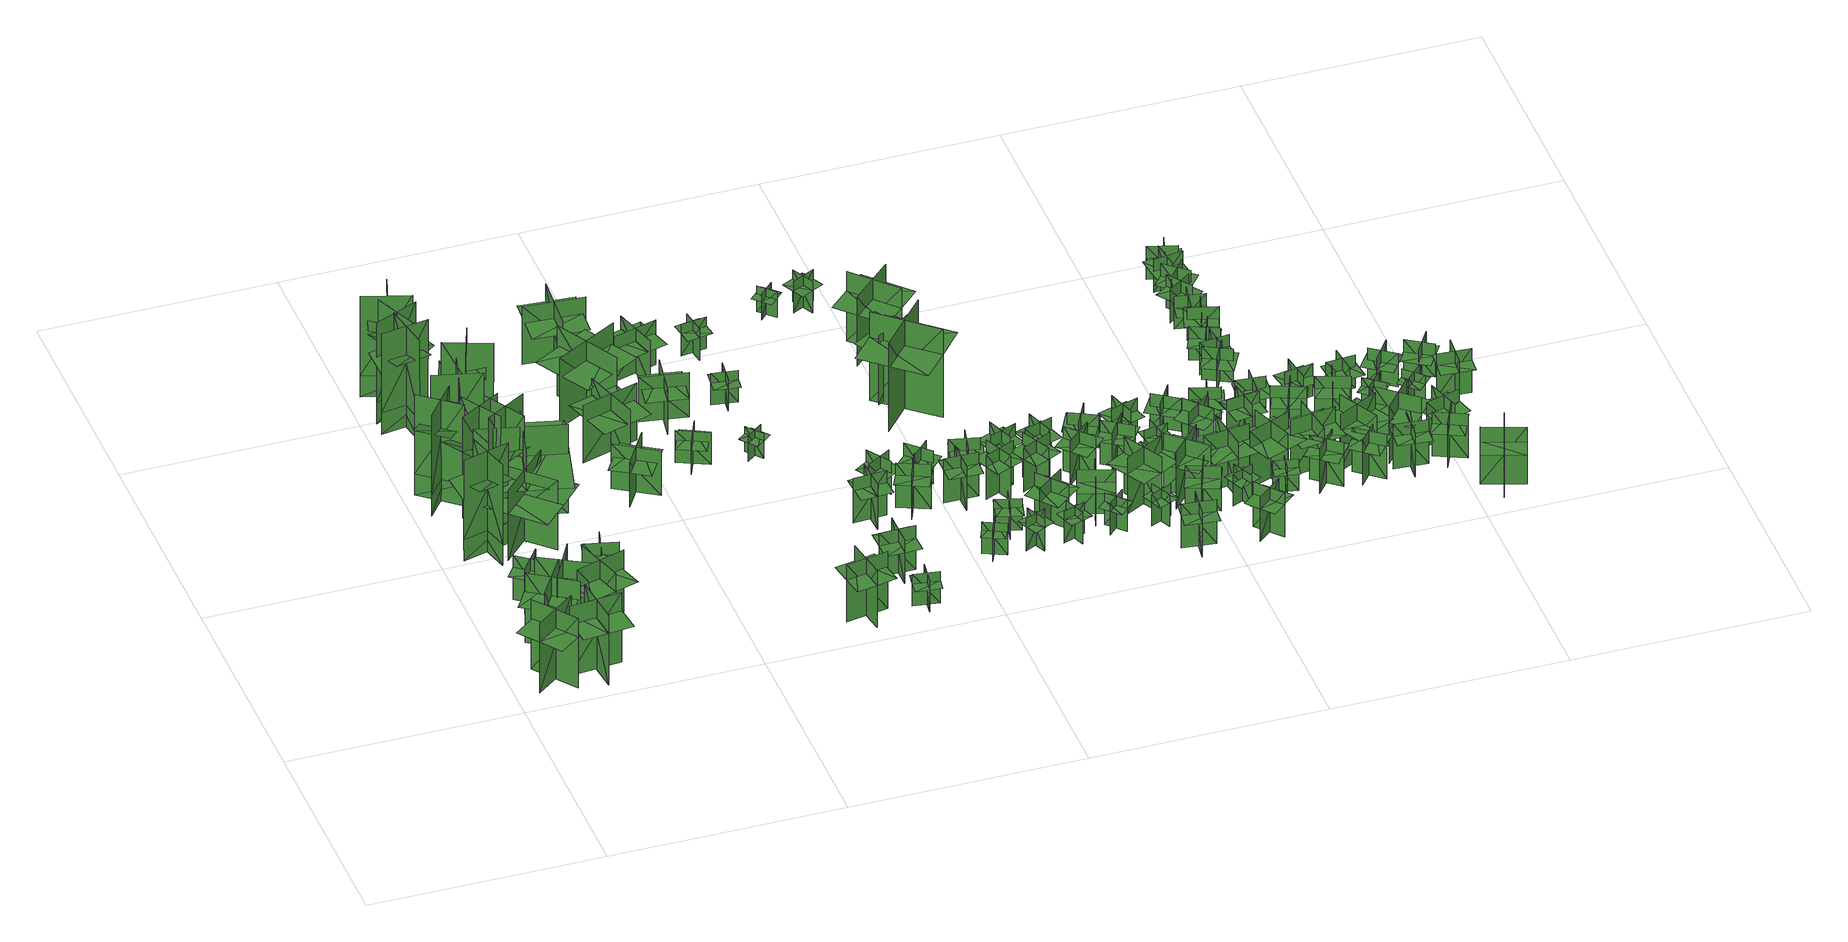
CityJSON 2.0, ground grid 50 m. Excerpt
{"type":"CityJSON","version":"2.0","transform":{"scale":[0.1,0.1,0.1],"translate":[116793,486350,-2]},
"CityObjects":{
"tree1":{"type":"SolitaryVegetationObject","geometry":[{"type":"MultiSurface","lod":"1","boundaries":[[[0,1,2]],[[0,2,3]],[[4,5,6]],[[4,6,7]],[[8,9,10]],[[8,10,11]],[[8,11,12]],[[8,12,13]]]}]},
"tree2":{"type":"SolitaryVegetationObject","geometry":[{"type":"MultiSurface","lod":"1","boundaries":[[[14,15,16]],[[14,16,17]],[[18,19,20]],[[18,20,21]],[[22,23,24]],[[22,24,25]],[[22,25,26]],[[22,26,27]]]}]},
"tree3":{"type":"SolitaryVegetationObject","geometry":[{"type":"MultiSurface","lod":"1","boundaries":[[[28,29,30]],[[28,30,31]],[[32,33,34]],[[32,34,35]],[[36,37,38]],[[36,38,39]],[[36,39,40]],[[36,40,41]]]}]},
"tree4":{"type":"SolitaryVegetationObject","geometry":[{"type":"MultiSurface","lod":"1","boundaries":[[[42,43,44]],[[42,44,45]],[[46,47,48]],[[46,48,49]],[[50,51,52]],[[50,52,53]],[[50,53,54]],[[50,54,55]]]}]},
"tree5":{"type":"SolitaryVegetationObject","geometry":[{"type":"MultiSurface","lod":"1","boundaries":[[[56,57,58]],[[56,58,59]],[[60,61,62]],[[60,62,63]],[[64,65,66]],[[64,66,67]],[[64,67,68]],[[64,68,69]]]}]},
"tree6":{"type":"SolitaryVegetationObject","geometry":[{"type":"MultiSurface","lod":"1","boundaries":[[[70,71,72]],[[70,72,73]],[[74,75,76]],[[74,76,77]],[[78,79,75]],[[78,75,74]],[[80,81,71]],[[80,71,70]],[[82,83,84]],[[82,84,85]],[[86,87,88]],[[86,88,89]]]}]},
"tree7":{"type":"SolitaryVegetationObject","geometry":[{"type":"MultiSurface","lod":"1","boundaries":[[[90,91,92]],[[90,92,93]],[[94,95,96]],[[94,96,97]],[[98,99,95]],[[98,95,94]],[[100,101,91]],[[100,91,90]],[[102,103,104]],[[102,104,105]],[[106,107,108]],[[106,108,109]]]}]},
"tree8":{"type":"SolitaryVegetationObject","geometry":[{"type":"MultiSurface","lod":"1","boundaries":[[[110,111,112]],[[110,112,113]],[[114,115,116]],[[114,116,117]],[[118,119,120]],[[118,120,121]],[[118,121,122]],[[118,122,123]]]}]},
"tree9":{"type":"SolitaryVegetationObject","geometry":[{"type":"MultiSurface","lod":"1","boundaries":[[[124,125,126]],[[124,126,127]],[[128,129,130]],[[128,130,131]],[[132,133,129]],[[132,129,128]],[[134,135,125]],[[134,125,124]],[[136,137,138]],[[136,138,139]],[[140,141,142]],[[140,142,143]]]}]},
"tree10":{"type":"SolitaryVegetationObject","geometry":[{"type":"MultiSurface","lod":"1","boundaries":[[[144,145,146]],[[144,146,147]],[[148,149,150]],[[148,150,151]],[[152,153,154]],[[152,154,155]],[[152,155,156]],[[152,156,157]]]}]},
"tree11":{"type":"SolitaryVegetationObject","geometry":[{"type":"MultiSurface","lod":"1","boundaries":[[[158,159,160]],[[158,160,161]],[[162,163,164]],[[162,164,165]],[[166,167,163]],[[166,163,162]],[[168,169,159]],[[168,159,158]],[[170,171,172]],[[170,172,173]],[[174,175,176]],[[174,176,177]]]}]},
"tree12":{"type":"SolitaryVegetationObject","geometry":[{"type":"MultiSurface","lod":"1","boundaries":[[[178,179,180]],[[178,180,181]],[[182,183,184]],[[182,184,185]],[[186,187,183]],[[186,183,182]],[[188,189,179]],[[188,179,178]],[[190,191,192]],[[190,192,193]],[[194,195,196]],[[194,196,197]]]}]},
"tree13":{"type":"SolitaryVegetationObject","geometry":[{"type":"MultiSurface","lod":"1","boundaries":[[[198,199,200]],[[198,200,201]],[[202,203,204]],[[202,204,205]],[[206,207,208]],[[206,208,209]],[[206,209,210]],[[206,210,211]]]}]},
"tree14":{"type":"SolitaryVegetationObject","geometry":[{"type":"MultiSurface","lod":"1","boundaries":[[[212,213,214]],[[212,214,215]],[[216,217,218]],[[216,218,219]],[[220,221,217]],[[220,217,216]],[[222,223,213]],[[222,213,212]],[[224,225,226]],[[224,226,227]],[[228,229,230]],[[228,230,231]]]}]},
"tree15":{"type":"SolitaryVegetationObject","geometry":[{"type":"MultiSurface","lod":"1","boundaries":[[[232,233,234]],[[232,234,235]],[[236,237,238]],[[236,238,239]],[[240,241,242]],[[240,242,243]],[[240,243,244]],[[240,244,245]]]}]},
"tree16":{"type":"SolitaryVegetationObject","geometry":[{"type":"MultiSurface","lod":"1","boundaries":[[[246,247,248]],[[246,248,249]],[[250,251,252]],[[250,252,253]],[[254,255,251]],[[254,251,250]],[[256,257,247]],[[256,247,246]],[[258,259,260]],[[258,260,261]],[[262,263,264]],[[262,264,265]]]}]},
"tree17":{"type":"SolitaryVegetationObject","geometry":[{"type":"MultiSurface","lod":"1","boundaries":[[[266,267,268]],[[266,268,269]],[[270,271,272]],[[270,272,273]],[[274,275,271]],[[274,271,270]],[[276,277,267]],[[276,267,266]],[[278,279,280]],[[278,280,281]],[[282,283,284]],[[282,284,285]]]}]},
"tree18":{"type":"SolitaryVegetationObject","geometry":[{"type":"MultiSurface","lod":"1","boundaries":[[[286,287,288]],[[286,288,289]],[[290,291,292]],[[290,292,293]],[[294,295,291]],[[294,291,290]],[[296,297,287]],[[296,287,286]],[[298,299,300]],[[298,300,301]],[[302,303,304]],[[302,304,305]]]}]},
"tree19":{"type":"SolitaryVegetationObject","geometry":[{"type":"MultiSurface","lod":"1","boundaries":[[[306,307,308]],[[306,308,309]],[[310,311,312]],[[310,312,313]],[[314,315,316]],[[314,316,317]],[[314,317,318]],[[314,318,319]]]}]},
"tree20":{"type":"SolitaryVegetationObject","geometry":[{"type":"MultiSurface","lod":"1","boundaries":[[[320,321,322]],[[320,322,323]],[[324,325,326]],[[324,326,327]],[[328,329,330]],[[328,330,331]],[[328,331,332]],[[328,332,333]]]}]},
"tree21":{"type":"SolitaryVegetationObject","geometry":[{"type":"MultiSurface","lod":"1","boundaries":[[[334,335,336]],[[334,336,337]],[[338,339,340]],[[338,340,341]],[[342,343,344]],[[342,344,345]],[[342,345,346]],[[342,346,347]]]}]},
"tree22":{"type":"SolitaryVegetationObject","geometry":[{"type":"MultiSurface","lod":"1","boundaries":[[[348,349,350]],[[348,350,351]],[[352,353,354]],[[352,354,355]],[[356,357,358]],[[356,358,359]],[[356,359,360]],[[356,360,361]]]}]},
"tree23":{"type":"SolitaryVegetationObject","geometry":[{"type":"MultiSurface","lod":"1","boundaries":[[[362,363,364]],[[362,364,365]],[[366,367,368]],[[366,368,369]],[[370,371,372]],[[370,372,373]],[[370,373,374]],[[370,374,375]]]}]},
"tree24":{"type":"SolitaryVegetationObject","geometry":[{"type":"MultiSurface","lod":"1","boundaries":[[[376,377,378]],[[376,378,379]],[[380,381,382]],[[380,382,383]],[[384,385,386]],[[384,386,387]],[[384,387,388]],[[384,388,389]]]}]},
"tree25":{"type":"SolitaryVegetationObject","geometry":[{"type":"MultiSurface","lod":"1","boundaries":[[[390,391,392]],[[390,392,393]],[[394,395,396]],[[394,396,397]],[[398,399,400]],[[398,400,401]],[[398,401,402]],[[398,402,403]]]}]},
"tree26":{"type":"SolitaryVegetationObject","geometry":[{"type":"MultiSurface","lod":"1","boundaries":[[[404,405,406]],[[404,406,407]],[[408,409,410]],[[408,410,411]],[[412,413,414]],[[412,414,415]],[[412,415,416]],[[412,416,417]]]}]},
"tree27":{"type":"SolitaryVegetationObject","geometry":[{"type":"MultiSurface","lod":"1","boundaries":[[[418,419,420]],[[418,420,421]],[[422,423,424]],[[422,424,425]],[[426,427,428]],[[426,428,429]],[[426,429,430]],[[426,430,431]]]}]},
"tree28":{"type":"SolitaryVegetationObject","geometry":[{"type":"MultiSurface","lod":"1","boundaries":[[[432,433,434]],[[432,434,435]],[[436,437,438]],[[436,438,439]],[[440,441,442]],[[440,442,443]],[[440,443,444]],[[440,444,445]]]}]},
"tree29":{"type":"SolitaryVegetationObject","geometry":[{"type":"MultiSurface","lod":"1","boundaries":[[[446,447,448]],[[446,448,449]],[[450,451,452]],[[450,452,453]],[[454,455,456]],[[454,456,457]],[[454,457,458]],[[454,458,459]]]}]},
"tree30":{"type":"SolitaryVegetationObject","geometry":[{"type":"MultiSurface","lod":"1","boundaries":[[[460,461,462]],[[460,462,463]],[[464,465,466]],[[464,466,467]],[[468,469,470]],[[468,470,471]],[[468,471,472]],[[468,472,473]]]}]},
"tree31":{"type":"SolitaryVegetationObject","geometry":[{"type":"MultiSurface","lod":"1","boundaries":[[[474,475,476]],[[474,476,477]],[[478,479,480]],[[478,480,481]],[[482,483,484]],[[482,484,485]],[[482,485,486]],[[482,486,487]]]}]},
"tree32":{"type":"SolitaryVegetationObject","geometry":[{"type":"MultiSurface","lod":"1","boundaries":[[[488,489,490]],[[488,490,491]],[[492,493,494]],[[492,494,495]],[[496,497,498]],[[496,498,499]],[[496,499,500]],[[496,500,501]]]}]},
"tree33":{"type":"SolitaryVegetationObject","geometry":[{"type":"MultiSurface","lod":"1","boundaries":[[[502,503,504]],[[502,504,505]],[[506,507,508]],[[506,508,509]],[[510,511,512]],[[510,512,513]],[[510,513,514]],[[510,514,515]]]}]},
"tree34":{"type":"SolitaryVegetationObject","geometry":[{"type":"MultiSurface","lod":"1","boundaries":[[[516,517,518]],[[516,518,519]],[[520,521,522]],[[520,522,523]],[[524,525,526]],[[524,526,527]],[[524,527,528]],[[524,528,529]]]}]},
"tree35":{"type":"SolitaryVegetationObject","geometry":[{"type":"MultiSurface","lod":"1","boundaries":[[[530,531,532]],[[530,532,533]],[[534,535,536]],[[534,536,537]],[[538,539,540]],[[538,540,541]],[[538,541,542]],[[538,542,543]]]}]},
"tree36":{"type":"SolitaryVegetationObject","geometry":[{"type":"MultiSurface","lod":"1","boundaries":[[[544,545,546]],[[544,546,547]],[[548,549,550]],[[548,550,551]],[[552,553,554]],[[552,554,555]],[[552,555,556]],[[552,556,557]]]}]},
"tree37":{"type":"SolitaryVegetationObject","geometry":[{"type":"MultiSurface","lod":"1","boundaries":[[[558,559,560]],[[558,560,561]],[[562,563,564]],[[562,564,565]],[[566,567,568]],[[566,568,569]],[[566,569,570]],[[566,570,571]]]}]},
"tree38":{"type":"SolitaryVegetationObject","geometry":[{"type":"MultiSurface","lod":"1","boundaries":[[[572,573,574]],[[572,574,575]],[[576,577,578]],[[576,578,579]],[[580,581,582]],[[580,582,583]],[[580,583,584]],[[580,584,585]]]}]},
"tree39":{"type":"SolitaryVegetationObject","geometry":[{"type":"MultiSurface","lod":"1","boundaries":[[[586,587,588]],[[586,588,589]],[[590,591,592]],[[590,592,593]],[[594,595,596]],[[594,596,597]],[[594,597,598]],[[594,598,599]]]}]},
"tree40":{"type":"SolitaryVegetationObject","geometry":[{"type":"MultiSurface","lod":"1","boundaries":[[[600,601,602]],[[600,602,603]],[[604,605,606]],[[604,606,607]],[[608,609,610]],[[608,610,611]],[[608,611,612]],[[608,612,613]]]}]},
"tree41":{"type":"SolitaryVegetationObject","geometry":[{"type":"MultiSurface","lod":"1","boundaries":[[[614,615,616]],[[614,616,617]],[[618,619,620]],[[618,620,621]],[[622,623,624]],[[622,624,625]],[[622,625,626]],[[622,626,627]]]}]},
"tree42":{"type":"SolitaryVegetationObject","geometry":[{"type":"MultiSurface","lod":"1","boundaries":[[[628,629,630]],[[628,630,631]],[[632,633,634]],[[632,634,635]],[[636,637,638]],[[636,638,639]],[[636,639,640]],[[636,640,641]]]}]},
"tree43":{"type":"SolitaryVegetationObject","geometry":[{"type":"MultiSurface","lod":"1","boundaries":[[[642,643,644]],[[642,644,645]],[[646,647,648]],[[646,648,649]],[[650,651,652]],[[650,652,653]],[[650,653,654]],[[650,654,655]]]}]},
"tree44":{"type":"SolitaryVegetationObject","geometry":[{"type":"MultiSurface","lod":"1","boundaries":[[[656,657,658]],[[656,658,659]],[[660,661,662]],[[660,662,663]],[[664,665,666]],[[664,666,667]],[[664,667,668]],[[664,668,669]]]}]},
"tree45":{"type":"SolitaryVegetationObject","geometry":[{"type":"MultiSurface","lod":"1","boundaries":[[[670,671,672]],[[670,672,673]],[[674,675,676]],[[674,676,677]],[[678,679,680]],[[678,680,681]],[[678,681,682]],[[678,682,683]]]}]},
"tree46":{"type":"SolitaryVegetationObject","geometry":[{"type":"MultiSurface","lod":"1","boundaries":[[[684,685,686]],[[684,686,687]],[[688,689,690]],[[688,690,691]],[[692,693,694]],[[692,694,695]],[[692,695,696]],[[692,696,697]]]}]},
"tree47":{"type":"SolitaryVegetationObject","geometry":[{"type":"MultiSurface","lod":"1","boundaries":[[[698,699,700]],[[698,700,701]],[[702,703,704]],[[702,704,705]],[[706,707,708]],[[706,708,709]],[[706,709,710]],[[706,710,711]]]}]},
"tree48":{"type":"SolitaryVegetationObject","geometry":[{"type":"MultiSurface","lod":"1","boundaries":[[[712,713,714]],[[712,714,715]],[[716,717,718]],[[716,718,719]],[[720,721,722]],[[720,722,723]],[[720,723,724]],[[720,724,725]]]}]},
"tree49":{"type":"SolitaryVegetationObject","geometry":[{"type":"MultiSurface","lod":"1","boundaries":[[[726,727,728]],[[726,728,729]],[[730,731,732]],[[730,732,733]],[[734,735,736]],[[734,736,737]],[[734,737,738]],[[734,738,739]]]}]},
"tree50":{"type":"SolitaryVegetationObject","geometry":[{"type":"MultiSurface","lod":"1","boundaries":[[[740,741,742]],[[740,742,743]],[[744,745,746]],[[744,746,747]],[[748,749,750]],[[748,750,751]],[[748,751,752]],[[748,752,753]]]}]},
"tree51":{"type":"SolitaryVegetationObject","geometry":[{"type":"MultiSurface","lod":"1","boundaries":[[[754,755,756]],[[754,756,757]],[[758,759,760]],[[758,760,761]],[[762,763,764]],[[762,764,765]],[[762,765,766]],[[762,766,767]]]}]},
"tree52":{"type":"SolitaryVegetationObject","geometry":[{"type":"MultiSurface","lod":"1","boundaries":[[[768,769,770]],[[768,770,771]],[[772,773,774]],[[772,774,775]],[[776,777,778]],[[776,778,779]],[[776,779,780]],[[776,780,781]]]}]},
"tree53":{"type":"SolitaryVegetationObject","geometry":[{"type":"MultiSurface","lod":"1","boundaries":[[[782,783,784]],[[782,784,785]],[[786,787,788]],[[786,788,789]],[[790,791,792]],[[790,792,793]],[[790,793,794]],[[790,794,795]]]}]},
"tree54":{"type":"SolitaryVegetationObject","geometry":[{"type":"MultiSurface","lod":"1","boundaries":[[[796,797,798]],[[796,798,799]],[[800,801,802]],[[800,802,803]],[[804,805,806]],[[804,806,807]],[[804,807,808]],[[804,808,809]]]}]},
"tree55":{"type":"SolitaryVegetationObject","geometry":[{"type":"MultiSurface","lod":"1","boundaries":[[[810,811,812]],[[810,812,813]],[[814,815,816]],[[814,816,817]],[[818,819,820]],[[818,820,821]],[[818,821,822]],[[818,822,823]]]}]},
"tree56":{"type":"SolitaryVegetationObject","geometry":[{"type":"MultiSurface","lod":"1","boundaries":[[[824,825,826]],[[824,826,827]],[[828,829,830]],[[828,830,831]],[[832,833,834]],[[832,834,835]],[[832,835,836]],[[832,836,837]]]}]},
"tree57":{"type":"SolitaryVegetationObject","geometry":[{"type":"MultiSurface","lod":"1","boundaries":[[[838,839,840]],[[838,840,841]],[[842,843,844]],[[842,844,845]],[[846,847,848]],[[846,848,849]],[[846,849,850]],[[846,850,851]]]}]},
"tree58":{"type":"SolitaryVegetationObject","geometry":[{"type":"MultiSurface","lod":"1","boundaries":[[[852,853,854]],[[852,854,855]],[[856,857,858]],[[856,858,859]],[[860,861,862]],[[860,862,863]],[[860,863,864]],[[860,864,865]]]}]},
"tree59":{"type":"SolitaryVegetationObject","geometry":[{"type":"MultiSurface","lod":"1","boundaries":[[[866,867,868]],[[866,868,869]],[[870,871,872]],[[870,872,873]],[[874,875,876]],[[874,876,877]],[[874,877,878]],[[874,878,879]]]}]},
"tree60":{"type":"SolitaryVegetationObject","geometry":[{"type":"MultiSurface","lod":"1","boundaries":[[[880,881,882]],[[880,882,883]],[[884,885,886]],[[884,886,887]],[[888,889,890]],[[888,890,891]],[[888,891,892]],[[888,892,893]]]}]},
"tree61":{"type":"SolitaryVegetationObject","geometry":[{"type":"MultiSurface","lod":"1","boundaries":[[[894,895,896]],[[894,896,897]],[[898,899,900]],[[898,900,901]],[[902,903,904]],[[902,904,905]],[[902,905,906]],[[902,906,907]]]}]},
"tree62":{"type":"SolitaryVegetationObject","geometry":[{"type":"MultiSurface","lod":"1","boundaries":[[[908,909,910]],[[908,910,911]],[[912,913,914]],[[912,914,915]],[[916,917,918]],[[916,918,919]],[[916,919,920]],[[916,920,921]]]}]},
"tree63":{"type":"SolitaryVegetationObject","geometry":[{"type":"MultiSurface","lod":"1","boundaries":[[[922,923,924]],[[922,924,925]],[[926,927,928]],[[926,928,929]],[[930,931,932]],[[930,932,933]],[[930,933,934]],[[930,934,935]]]}]},
"tree64":{"type":"SolitaryVegetationObject","geometry":[{"type":"MultiSurface","lod":"1","boundaries":[[[936,937,938]],[[936,938,939]],[[940,941,942]],[[940,942,943]],[[944,945,946]],[[944,946,947]],[[944,947,948]],[[944,948,949]]]}]},
"tree65":{"type":"SolitaryVegetationObject","geometry":[{"type":"MultiSurface","lod":"1","boundaries":[[[950,951,952]],[[950,952,953]],[[954,955,956]],[[954,956,957]],[[958,959,960]],[[958,960,961]],[[958,961,962]],[[958,962,963]]]}]},
"tree66":{"type":"SolitaryVegetationObject","geometry":[{"type":"MultiSurface","lod":"1","boundaries":[[[964,965,966]],[[964,966,967]],[[968,969,970]],[[968,970,971]],[[972,973,974]],[[972,974,975]],[[972,975,976]],[[972,976,977]]]}]},
"tree67":{"type":"SolitaryVegetationObject","geometry":[{"type":"MultiSurface","lod":"1","boundaries":[[[978,979,980]],[[978,980,981]],[[982,983,984]],[[982,984,985]],[[986,987,988]],[[986,988,989]],[[986,989,990]],[[986,990,991]]]}]},
"tree68":{"type":"SolitaryVegetationObject","geometry":[{"type":"MultiSurface","lod":"1","boundaries":[[[992,993,994]],[[992,994,995]],[[996,997,998]],[[996,998,999]],[[1000,1001,1002]],[[1000,1002,1003]],[[1000,1003,1004]],[[1000,1004,1005]]]}]},
"tree69":{"type":"SolitaryVegetationObject","geometry":[{"type":"MultiSurface","lod":"1","boundaries":[[[1006,1007,1008]],[[1006,1008,1009]],[[1010,1011,1012]],[[1010,1012,1013]],[[1014,1015,1016]],[[1014,1016,1017]],[[1014,1017,1018]],[[1014,1018,1019]]]}]},
"tree70":{"type":"SolitaryVegetationObject","geometry":[{"type":"MultiSurface","lod":"1","boundaries":[[[1020,1021,1022]],[[1020,1022,1023]],[[1024,1025,1026]],[[1024,1026,1027]],[[1028,1029,1030]],[[1028,1030,1031]],[[1028,1031,1032]],[[1028,1032,1033]]]}]},
"tree71":{"type":"SolitaryVegetationObject","geometry":[{"type":"MultiSurface","lod":"1","boundaries":[[[1034,1035,1036]],[[1034,1036,1037]],[[1038,1039,1040]],[[1038,1040,1041]],[[1042,1043,1044]],[[1042,1044,1045]],[[1042,1045,1046]],[[1042,1046,1047]]]}]},
"tree72":{"type":"SolitaryVegetationObject","geometry":[{"type":"MultiSurface","lod":"1","boundaries":[[[1048,1049,1050]],[[1048,1050,1051]],[[1052,1053,1054]],[[1052,1054,1055]],[[1056,1057,1058]],[[1056,1058,1059]],[[1056,1059,1060]],[[1056,1060,1061]]]}]},
"tree73":{"type":"SolitaryVegetationObject","geometry":[{"type":"MultiSurface","lod":"1","boundaries":[[[1062,1063,1064]],[[1062,1064,1065]],[[1066,1067,1068]],[[1066,1068,1069]],[[1070,1071,1072]],[[1070,1072,1073]],[[1070,1073,1074]],[[1070,1074,1075]]]}]},
"tree74":{"type":"SolitaryVegetationObject","geometry":[{"type":"MultiSurface","lod":"1","boundaries":[[[1076,1077,1078]],[[1076,1078,1079]],[[1080,1081,1082]],[[1080,1082,1083]],[[1084,1085,1086]],[[1084,1086,1087]],[[1084,1087,1088]],[[1084,1088,1089]]]}]},
"tree75":{"type":"SolitaryVegetationObject","geometry":[{"type":"MultiSurface","lod":"1","boundaries":[[[1090,1091,1092]],[[1090,1092,1093]],[[1094,1095,1096]],[[1094,1096,1097]],[[1098,1099,1100]],[[1098,1100,1101]],[[1098,1101,1102]],[[1098,1102,1103]]]}]},
"tree76":{"type":"SolitaryVegetationObject","geometry":[{"type":"MultiSurface","lod":"1","boundaries":[[[1104,1105,1106]],[[1104,1106,1107]],[[1108,1109,1110]],[[1108,1110,1111]],[[1112,1113,1114]],[[1112,1114,1115]],[[1112,1115,1116]],[[1112,1116,1117]]]}]},
"tree77":{"type":"SolitaryVegetationObject","geometry":[{"type":"MultiSurface","lod":"1","boundaries":[[[1118,1119,1120]],[[1118,1120,1121]],[[1122,1123,1124]],[[1122,1124,1125]],[[1126,1127,1128]],[[1126,1128,1129]],[[1126,1129,1130]],[[1126,1130,1131]]]}]},
"tree78":{"type":"SolitaryVegetationObject","geometry":[{"type":"MultiSurface","lod":"1","boundaries":[[[1132,1133,1134]],[[1132,1134,1135]],[[1136,1137,1138]],[[1136,1138,1139]],[[1140,1141,1142]],[[1140,1142,1143]],[[1140,1143,1144]],[[1140,1144,1145]]]}]},
"tree79":{"type":"SolitaryVegetationObject","geometry":[{"type":"MultiSurface","lod":"1","boundaries":[[[1146,1147,1148]],[[1146,1148,1149]],[[1150,1151,1152]],[[1150,1152,1153]],[[1154,1155,1156]],[[1154,1156,1157]],[[1154,1157,1158]],[[1154,1158,1159]]]}]},
"tree80":{"type":"SolitaryVegetationObject","geometry":[{"type":"MultiSurface","lod":"1","boundaries":[[[1160,1161,1162]],[[1160,1162,1163]],[[1164,1165,1166]],[[1164,1166,1167]],[[1168,1169,1170]],[[1168,1170,1171]],[[1168,1171,1172]],[[1168,1172,1173]]]}]},
"tree81":{"type":"SolitaryVegetationObject","geometry":[{"type":"MultiSurface","lod":"1","boundaries":[[[1174,1175,1176]],[[1174,1176,1177]],[[1178,1179,1180]],[[1178,1180,1181]],[[1182,1183,1184]],[[1182,1184,1185]],[[1182,1185,1186]],[[1182,1186,1187]]]}]},
"tree82":{"type":"SolitaryVegetationObject","geometry":[{"type":"MultiSurface","lod":"1","boundaries":[[[1188,1189,1190]],[[1188,1190,1191]],[[1192,1193,1194]],[[1192,1194,1195]],[[1196,1197,1198]],[[1196,1198,1199]],[[1196,1199,1200]],[[1196,1200,1201]]]}]},
"tree83":{"type":"SolitaryVegetationObject","geometry":[{"type":"MultiSurface","lod":"1","boundaries":[[[1202,1203,1204]],[[1202,1204,1205]],[[1206,1207,1208]],[[1206,1208,1209]],[[1210,1211,1212]],[[1210,1212,1213]],[[1210,1213,1214]],[[1210,1214,1215]]]}]},
"tree84":{"type":"SolitaryVegetationObject","geometry":[{"type":"MultiSurface","lod":"1","boundaries":[[[1216,1217,1218]],[[1216,1218,1219]],[[1220,1221,1222]],[[1220,1222,1223]],[[1224,1225,1226]],[[1224,1226,1227]],[[1224,1227,1228]],[[1224,1228,1229]]]}]},
"tree85":{"type":"SolitaryVegetationObject","geometry":[{"type":"MultiSurface","lod":"1","boundaries":[[[1230,1231,1232]],[[1230,1232,1233]],[[1234,1235,1236]],[[1234,1236,1237]],[[1238,1239,1240]],[[1238,1240,1241]],[[1238,1241,1242]],[[1238,1242,1243]]]}]},
"tree86":{"type":"SolitaryVegetationObject","geometry":[{"type":"MultiSurface","lod":"1","boundaries":[[[1244,1245,1246]],[[1244,1246,1247]],[[1248,1249,1250]],[[1248,1250,1251]],[[1252,1253,1254]],[[1252,1254,1255]],[[1252,1255,1256]],[[1252,1256,1257]]]}]},
"tree87":{"type":"SolitaryVegetationObject","geometry":[{"type":"MultiSurface","lod":"1","boundaries":[[[1258,1259,1260]],[[1258,1260,1261]],[[1262,1263,1264]],[[1262,1264,1265]],[[1266,1267,1268]],[[1266,1268,1269]],[[1266,1269,1270]],[[1266,1270,1271]]]}]},
"tree88":{"type":"SolitaryVegetationObject","geometry":[{"type":"MultiSurface","lod":"1","boundaries":[[[1272,1273,1274]],[[1272,1274,1275]],[[1276,1277,1278]],[[1276,1278,1279]],[[1280,1281,1282]],[[1280,1282,1283]],[[1280,1283,1284]],[[1280,1284,1285]]]}]},
"tree89":{"type":"SolitaryVegetationObject","geometry":[{"type":"MultiSurface","lod":"1","boundaries":[[[1286,1287,1288]],[[1286,1288,1289]],[[1290,1291,1292]],[[1290,1292,1293]],[[1294,1295,1296]],[[1294,1296,1297]],[[1294,1297,1298]],[[1294,1298,1299]]]}]},
"tree90":{"type":"SolitaryVegetationObject","geometry":[{"type":"MultiSurface","lod":"1","boundaries":[[[1300,1301,1302]],[[1300,1302,1303]],[[1304,1305,1306]],[[1304,1306,1307]],[[1308,1309,1310]],[[1308,1310,1311]],[[1308,1311,1312]],[[1308,1312,1313]]]}]},
"tree91":{"type":"SolitaryVegetationObject","geometry":[{"type":"MultiSurface","lod":"1","boundaries":[[[1314,1315,1316]],[[1314,1316,1317]],[[1318,1319,1320]],[[1318,1320,1321]],[[1322,1323,1324]],[[1322,1324,1325]],[[1322,1325,1326]],[[1322,1326,1327]]]}]},
"tree92":{"type":"SolitaryVegetationObject","geometry":[{"type":"MultiSurface","lod":"1","boundaries":[[[1328,1329,1330]],[[1328,1330,1331]],[[1332,1333,1334]],[[1332,1334,1335]],[[1336,1337,1338]],[[1336,1338,1339]],[[1336,1339,1340]],[[1336,1340,1341]]]}]},
"tree93":{"type":"SolitaryVegetationObject","geometry":[{"type":"MultiSurface","lod":"1","boundaries":[[[1342,1343,1344]],[[1342,1344,1345]],[[1346,1347,1348]],[[1346,1348,1349]],[[1350,1351,1352]],[[1350,1352,1353]],[[1350,1353,1354]],[[1350,1354,1355]]]}]},
"tree94":{"type":"SolitaryVegetationObject","geometry":[{"type":"MultiSurface","lod":"1","boundaries":[[[1356,1357,1358]],[[1356,1358,1359]],[[1360,1361,1362]],[[1360,1362,1363]],[[1364,1365,1366]],[[1364,1366,1367]],[[1364,1367,1368]],[[1364,1368,1369]]]}]},
"tree95":{"type":"SolitaryVegetationObject","geometry":[{"type":"MultiSurface","lod":"1","boundaries":[[[1370,1371,1372]],[[1370,1372,1373]],[[1374,1375,1376]],[[1374,1376,1377]],[[1378,1379,1380]],[[1378,1380,1381]],[[1378,1381,1382]],[[1378,1382,1383]]]}]},
"tree96":{"type":"SolitaryVegetationObject","geometry":[{"type":"MultiSurface","lod":"1","boundaries":[[[1384,1385,1386]],[[1384,1386,1387]],[[1388,1389,1390]],[[1388,1390,1391]],[[1392,1393,1394]],[[1392,1394,1395]],[[1392,1395,1396]],[[1392,1396,1397]]]}]},
"tree97":{"type":"SolitaryVegetationObject","geometry":[{"type":"MultiSurface","lod":"1","boundaries":[[[1398,1399,1400]],[[1398,1400,1401]],[[1402,1403,1404]],[[1402,1404,1405]],[[1406,1407,1408]],[[1406,1408,1409]],[[1406,1409,1410]],[[1406,1410,1411]]]}]},
"tree98":{"type":"SolitaryVegetationObject","geometry":[{"type":"MultiSurface","lod":"1","boundaries":[[[1412,1413,1414]],[[1412,1414,1415]],[[1416,1417,1418]],[[1416,1418,1419]],[[1420,1421,1422]],[[1420,1422,1423]],[[1420,1423,1424]],[[1420,1424,1425]]]}]},
"tree99":{"type":"SolitaryVegetationObject","geometry":[{"type":"MultiSurface","lod":"1","boundaries":[[[1426,1427,1428]],[[1426,1428,1429]],[[1430,1431,1432]],[[1430,1432,1433]],[[1434,1435,1436]],[[1434,1436,1437]],[[1434,1437,1438]],[[1434,1438,1439]]]}]},
"tree100":{"type":"SolitaryVegetationObject","geometry":[{"type":"MultiSurface","lod":"1","boundaries":[[[1440,1441,1442]],[[1440,1442,1443]],[[1444,1445,1446]],[[1444,1446,1447]],[[1448,1449,1450]],[[1448,1450,1451]],[[1448,1451,1452]],[[1448,1452,1453]]]}]}
},
"vertices":[
[57,129,11],[125,40,11],[125,40,181],[57,129,181],[47,48,11],[136,116,11],[136,116,181],[47,48,181],[47,48,136],[79,5,136],[169,73,136],[136,116,136],[103,159,136],[14,91,136],
[169,157,9],[75,218,9],[75,218,179],[169,157,179],[152,238,9],[90,143,9],[90,143,179],[152,238,179],[152,238,134],[106,267,134],[45,172,134],[90,143,134],[136,114,134],[197,208,134],
[121,82,11],[233,93,11],[233,93,181],[121,82,181],[185,30,11],[173,142,11],[173,142,181],[185,30,181],[185,30,137],[239,36,137],[227,148,137],[173,142,137],[120,137,137],[131,25,137],
[104,306,11],[147,363,11],[147,363,119],[104,306,119],[156,313,11],[98,357,11],[98,357,119],[156,313,119],[156,313,91],[176,341,91],[119,384,91],[98,357,91],[78,329,91],[135,286,91],
[130,182,10],[184,281,10],[184,281,180],[130,182,180],[208,206,10],[110,260,10],[110,260,180],[208,206,180],[208,206,136],[234,253,136],[136,307,136],[110,260,136],[84,212,136],[182,158,136],
[45,501,69],[145,528,69],[146,526,264],[45,500,264],[112,462,70],[86,562,70],[85,561,264],[112,461,264],[112,461,18],[85,561,18],[45,500,18],[146,526,18],[45,500,164],[145,527,164],[132,578,183],[32,551,183],[132,523,195],[57,503,195],[67,465,206],[142,485,206],
[23,734,72],[104,670,72],[103,668,267],[22,733,267],[31,656,73],[96,737,73],[95,738,267],[31,657,267],[31,657,21],[95,738,21],[22,733,21],[103,668,21],[22,733,167],[103,669,167],[136,710,186],[55,775,186],[92,678,198],[31,725,198],[7,695,209],[68,647,209],
[282,225,11],[174,192,11],[174,192,181],[282,225,181],[209,263,11],[242,156,11],[242,156,181],[209,263,181],[209,263,137],[157,248,137],[190,140,137],[242,156,137],[294,172,137],[261,279,137],
[157,611,70],[104,700,70],[105,700,265],[159,612,265],[176,687,71],[88,633,71],[88,633,265],[177,686,265],[177,686,19],[88,633,19],[159,612,19],[105,700,19],[158,612,165],[105,700,165],[59,673,184],[113,584,184],[112,688,196],[153,622,196],[186,642,207],[145,708,207],
[128,474,17],[128,474,188],[231,580,188],[231,580,17],[129,573,17],[129,573,188],[231,475,188],[231,475,17],[113,588,132],[62,535,132],[189,413,132],[240,466,132],[291,519,132],[164,641,132],
[25,942,74],[127,960,74],[127,958,268],[25,941,268],[89,897,74],[71,999,74],[70,999,268],[88,897,268],[88,897,22],[70,999,22],[25,941,22],[127,958,22],[25,941,169],[127,959,169],[118,1011,187],[16,993,187],[113,956,199],[37,943,199],[44,904,210],[120,918,210],
[141,824,70],[115,723,70],[113,724,265],[139,824,265],[73,784,71],[173,759,71],[174,759,265],[73,785,265],[73,785,19],[174,759,19],[139,824,19],[113,724,19],[140,824,165],[114,724,165],[165,711,184],[191,811,184],[117,737,196],[136,813,196],[98,822,207],[79,747,207],
[308,327,14],[239,345,14],[239,345,122],[308,327,122],[282,372,14],[263,303,14],[263,303,122],[282,372,122],[282,372,93],[248,381,93],[230,312,93],[263,303,93],[296,294,93],[315,363,93],
[226,669,69],[137,616,69],[136,617,264],[225,670,264],[151,689,69],[203,599,69],[204,600,264],[151,689,264],[151,689,17],[204,600,17],[225,670,17],[136,617,17],[226,669,164],[136,617,164],[163,571,183],[253,624,183],[149,624,195],[215,664,195],[195,698,205],[129,658,205],
[291,587,15],[291,587,232],[109,631,232],[109,631,15],[182,523,15],[182,523,232],[225,698,232],[225,698,15],[175,496,161],[266,474,161],[319,692,161],[228,714,161],[137,736,161],[84,518,161],
[57,1053,72],[98,958,72],[97,957,266],[56,1052,266],[28,980,72],[123,1021,72],[123,1022,266],[28,981,266],[28,981,20],[123,1022,20],[56,1052,20],[97,957,20],[56,1052,167],[98,957,167],[146,978,185],[105,1073,185],[92,970,197],[61,1041,197],[25,1026,208],[56,955,208],
[95,1108,73],[63,1009,73],[62,1010,268],[93,1109,268],[25,1073,73],[124,1041,73],[124,1042,268],[25,1073,268],[25,1073,22],[124,1042,22],[93,1109,22],[62,1010,22],[94,1108,168],[62,1010,168],[112,994,187],[144,1092,187],[66,1023,199],[90,1097,199],[52,1109,209],[29,1035,209],
[154,816,69],[190,913,69],[191,912,263],[156,815,263],[225,848,69],[128,884,69],[128,883,263],[225,847,263],[225,847,17],[128,883,17],[156,815,17],[191,912,17],[155,815,164],[191,913,164],[141,931,182],[106,834,182],[186,899,194],[160,826,194],[197,813,205],[223,886,205],
[485,591,8],[400,645,8],[400,645,117],[485,591,117],[469,661,8],[415,576,8],[415,576,117],[469,661,117],[466,657,87],[429,681,87],[380,603,87],[417,580,87],[454,556,87],[503,634,87],
[376,743,8],[499,780,8],[499,780,148],[376,743,148],[458,700,8],[420,823,8],[420,823,148],[458,700,148],[456,705,109],[510,722,109],[475,835,109],[421,818,109],[367,802,109],[402,689,109],
[476,833,8],[399,970,8],[399,970,179],[476,833,179],[506,942,8],[368,865,8],[368,865,179],[506,942,179],[500,938,132],[467,999,132],[340,928,132],[374,868,132],[408,808,132],[534,878,132],
[427,1019,8],[436,1147,8],[436,1147,148],[427,1019,148],[496,1080,8],[367,1089,8],[367,1089,148],[496,1080,148],[490,1080,109],[494,1136,109],[376,1145,109],[372,1089,109],[368,1032,109],[486,1024,109],
[786,94,9],[695,78,9],[695,78,148],[786,94,148],[730,132,9],[746,41,9],[746,41,148],[730,132,148],[730,132,112],[687,124,112],[703,33,112],[746,41,112],[790,49,112],[774,140,112],
[611,653,10],[546,683,10],[546,683,88],[611,653,88],[592,701,10],[563,636,10],[563,636,88],[592,701,88],[591,699,66],[563,712,66],[535,652,66],[564,639,66],[592,626,66],[620,685,66],
[621,817,9],[522,834,9],[522,834,118],[621,817,118],[579,875,9],[562,776,9],[562,776,118],[579,875,118],[578,871,88],[535,878,88],[520,787,88],[563,780,88],[606,773,88],[621,864,88],
[519,975,9],[615,1002,9],[615,1002,118],[519,975,118],[582,941,9],[554,1037,9],[554,1037,118],[582,941,118],[580,945,88],[623,957,88],[597,1045,88],[555,1033,88],[513,1021,88],[538,933,88],
[858,50,13],[865,105,13],[865,105,90],[858,50,90],[887,72,13],[832,80,13],[832,80,90],[887,72,90],[887,72,68],[891,100,68],[836,107,68],[832,80,68],[829,52,68],[883,45,68],
[714,636,12],[686,670,12],[686,670,74],[714,636,74],[717,665,12],[682,637,12],[682,637,74],[717,665,74],[717,665,57],[703,682,57],[668,654,57],[682,637,57],[697,620,57],[731,648,57],
[843,158,11],[842,235,11],[842,235,118],[843,158,118],[879,195,11],[802,194,11],[802,194,118],[879,195,118],[879,195,88],[879,234,88],[801,232,88],[802,194,88],[803,155,88],[880,156,88],
[699,809,11],[706,864,11],[706,864,88],[699,809,88],[728,831,11],[673,838,11],[673,838,88],[728,831,88],[728,831,66],[731,859,66],[676,866,66],[673,838,66],[670,811,66],[725,804,66],
[813,382,9],[884,386,9],[884,386,118],[813,382,118],[852,347,9],[848,419,9],[848,419,118],[852,347,118],[852,347,89],[886,349,89],[882,421,89],[848,419,89],[813,417,89],[817,345,89],
[692,1039,11],[700,985,11],[700,985,88],[692,1039,88],[670,1010,11],[725,1018,11],[725,1018,88],[670,1010,88],[670,1010,66],[674,982,66],[729,991,66],[725,1018,66],[720,1045,66],[666,1037,66],
[913,445,11],[879,498,11],[879,498,91],[913,445,91],[921,483,11],[921,483,91],[868,449,91],[868,449,11],[921,483,63],[903,511,63],[850,477,63],[868,449,63],[886,420,63],[939,454,63],
[924,353,11],[952,419,11],[952,419,120],[924,353,120],[972,373,11],[907,401,11],[907,401,120],[972,373,120],[972,373,91],[986,404,91],[920,433,91],[907,401,91],[893,370,91],[958,341,91],
[1065,182,11],[1018,203,11],[1018,203,88],[1065,182,88],[1051,216,11],[1030,170,11],[1030,170,88],[1051,216,88],[1051,216,68],[1029,227,68],[1008,180,68],[1030,170,68],[1053,160,68],[1074,206,68],
[1002,450,11],[956,493,11],[956,493,92],[1002,450,92],[1001,488,11],[1001,488,92],[957,442,92],[957,442,11],[1001,488,63],[976,512,63],[933,466,63],[957,442,63],[982,419,63],[1025,465,63],
[1037,348,10],[1037,420,10],[1037,420,118],[1037,348,118],[1074,385,10],[1002,386,10],[1002,386,118],[1074,385,118],[1074,385,90],[1074,420,90],[1002,420,90],[1002,386,90],[1002,352,90],[1073,351,90],
[1117,247,14],[1063,261,14],[1063,261,91],[1117,247,91],[1098,279,14],[1085,225,14],[1085,225,91],[1098,279,91],[1098,279,70],[1071,286,70],[1058,232,70],[1085,225,70],[1112,218,70],[1125,272,70],
[1103,181,12],[1149,203,12],[1149,203,90],[1103,181,90],[1138,169,12],[1117,215,12],[1117,215,90],[1138,169,90],[1138,169,69],[1161,180,69],[1139,226,69],[1117,215,69],[1094,205,69],[1116,159,69],
[857,1097,14],[889,1066,14],[889,1066,76],[857,1097,76],[857,1068,14],[888,1100,14],[888,1100,76],[857,1068,76],[857,1068,58],[873,1052,58],[904,1084,58],[888,1100,58],[872,1115,58],[841,1083,58],
[1105,464,10],[1043,478,10],[1043,478,91],[1105,464,91],[1084,497,10],[1084,497,91],[1070,435,91],[1070,435,10],[1084,497,62],[1051,504,62],[1037,442,62],[1070,435,62],[1103,428,62],[1117,489,62],
[1151,400,9],[1085,371,9],[1085,371,117],[1151,400,117],[1102,419,9],[1130,353,9],[1130,353,117],[1102,419,117],[1102,419,89],[1070,405,89],[1098,339,89],[1130,353,89],[1162,366,89],[1134,432,89],
[1078,763,8],[977,646,8],[977,646,224],[1078,763,224],[975,756,8],[1093,655,8],[1093,655,224],[975,756,224],[975,756,163],[925,697,163],[1042,596,163],[1093,655,163],[1143,714,163],[1026,815,163],
[1207,276,13],[1147,226,13],[1147,226,121],[1207,276,121],[1155,281,13],[1205,221,13],[1205,221,121],[1155,281,121],[1155,281,90],[1126,256,90],[1175,196,90],[1205,221,90],[1235,246,90],[1185,305,90],
[1003,808,13],[1067,705,13],[1067,705,182],[1003,808,182],[984,729,13],[1087,793,13],[1087,793,182],[984,729,182],[984,729,134],[1016,677,134],[1119,742,134],[1087,793,134],[1055,845,134],[952,781,134],
[1199,218,10],[1216,169,10],[1216,169,87],[1199,218,87],[1183,184,10],[1231,201,10],[1231,201,87],[1183,184,87],[1183,184,67],[1191,161,67],[1240,178,67],[1231,201,67],[1223,224,67],[1175,207,67],
[925,1070,13],[974,1095,13],[974,1095,90],[925,1070,90],[960,1058,13],[935,1107,13],[935,1107,90],[960,1058,90],[960,1058,68],[985,1070,68],[959,1120,68],[935,1107,68],[910,1095,68],[935,1045,68],
[1125,461,11],[1184,483,11],[1184,483,92],[1125,461,92],[1160,445,11],[1160,445,92],[1138,504,92],[1138,504,11],[1160,445,64],[1192,457,64],[1170,516,64],[1138,504,64],[1106,492,64],[1128,433,64],
[1227,401,10],[1162,369,10],[1162,369,118],[1227,401,118],[1177,417,10],[1209,353,10],[1209,353,118],[1177,417,118],[1177,417,90],[1146,402,90],[1178,338,90],[1209,353,90],[1240,368,90],[1208,433,90],
[1076,953,9],[988,869,9],[988,869,178],[1076,953,178],[995,955,9],[1079,867,9],[1079,867,178],[995,955,178],[995,955,131],[951,913,131],[1035,825,131],[1079,867,131],[1123,910,131],[1039,997,131],
[1283,290,11],[1259,216,11],[1259,216,118],[1283,290,118],[1237,267,11],[1310,243,11],[1310,243,118],[1237,267,118],[1237,267,88],[1225,230,88],[1298,206,88],[1310,243,88],[1322,280,88],[1249,304,88],
[1314,214,12],[1277,178,12],[1277,178,89],[1314,214,89],[1277,214,12],[1312,177,12],[1312,177,89],[1277,214,89],[1277,214,69],[1259,197,69],[1295,160,69],[1312,177,69],[1330,194,69],[1295,231,69],
[1240,445,12],[1220,505,12],[1220,505,92],[1240,445,92],[1257,480,12],[1257,480,92],[1197,460,92],[1197,460,12],[1257,480,64],[1246,512,64],[1186,492,64],[1197,460,64],[1208,427,64],[1268,447,64],
[1256,360,10],[1308,409,10],[1308,409,118],[1256,360,118],[1308,359,10],[1259,411,10],[1259,411,118],[1308,359,118],[1308,359,90],[1333,383,90],[1283,435,90],[1259,411,90],[1234,387,90],[1283,335,90],
[1412,205,8],[1365,185,8],[1365,185,85],[1412,205,85],[1377,219,8],[1398,172,8],[1398,172,85],[1377,219,85],[1377,219,65],[1355,209,65],[1375,162,65],[1398,172,65],[1420,182,65],[1400,229,65],
[1332,234,10],[1419,282,10],[1419,282,148],[1332,234,148],[1396,215,10],[1348,302,10],[1348,302,148],[1396,215,148],[1396,215,109],[1439,239,109],[1391,326,109],[1348,302,109],[1304,278,109],[1352,191,109],
[1425,52,11],[1434,123,11],[1434,123,119],[1425,52,119],[1466,84,11],[1395,93,11],[1395,93,119],[1466,84,119],[1466,84,91],[1471,118,91],[1400,128,91],[1395,93,91],[1391,59,91],[1462,50,91],
[1292,485,12],[1348,457,12],[1348,457,92],[1292,485,92],[1304,448,12],[1304,448,92],[1333,505,92],[1333,505,12],[1304,448,64],[1335,433,64],[1363,489,64],[1333,505,64],[1302,520,64],[1274,464,64],
[1343,359,9],[1383,418,9],[1383,418,117],[1343,359,117],[1394,369,9],[1335,409,9],[1335,409,117],[1394,369,117],[1394,369,89],[1413,398,89],[1354,438,89],[1335,409,89],[1316,380,89],[1375,340,89],
[1461,163,10],[1488,229,10],[1488,229,119],[1461,163,119],[1509,184,10],[1443,210,10],[1443,210,119],[1509,184,119],[1509,184,90],[1522,216,90],[1456,242,90],[1443,210,90],[1430,178,90],[1496,152,90],
[1425,287,9],[1499,219,9],[1499,219,148],[1425,287,148],[1428,221,9],[1495,294,9],[1495,294,148],[1428,221,148],[1428,221,109],[1464,187,109],[1532,260,109],[1495,294,109],[1459,328,109],[1391,254,109],
[1378,466,12],[1438,485,12],[1438,485,93],[1378,466,93],[1412,448,12],[1412,448,93],[1393,508,93],[1393,508,12],[1412,448,64],[1444,458,64],[1426,518,64],[1393,508,64],[1361,498,64],[1379,438,64],
[1441,418,9],[1449,368,9],[1449,368,86],[1441,418,86],[1419,388,9],[1470,396,9],[1470,396,86],[1419,388,86],[1419,388,66],[1423,363,66],[1474,372,66],[1470,396,66],[1466,420,66],[1415,412,66],
[1552,115,11],[1599,61,11],[1599,61,119],[1552,115,119],[1549,63,11],[1603,110,11],[1603,110,119],[1549,63,119],[1549,63,91],[1571,37,91],[1626,84,91],[1603,110,91],[1580,136,91],[1526,89,91],
[1570,177,11],[1549,224,11],[1549,224,88],[1570,177,88],[1583,211,11],[1536,191,11],[1536,191,88],[1583,211,88],[1583,211,68],[1573,234,68],[1526,214,68],[1536,191,68],[1546,168,68],[1593,189,68],
[1554,213,9],[1542,312,9],[1542,312,147],[1554,213,147],[1595,265,9],[1496,253,9],[1496,253,147],[1595,265,147],[1595,265,109],[1589,315,109],[1490,302,109],[1496,253,109],[1502,204,109],[1601,216,109],
[1466,490,12],[1519,455,12],[1519,455,93],[1466,490,93],[1474,452,12],[1474,452,93],[1508,505,93],[1508,505,12],[1474,452,64],[1503,433,64],[1537,486,64],[1508,505,64],[1480,523,64],[1446,470,64],
[1509,419,14],[1555,364,14],[1555,364,122],[1509,419,122],[1504,367,14],[1559,413,14],[1559,413,122],[1504,367,122],[1504,367,94],[1527,340,94],[1581,386,94],[1559,413,94],[1537,439,94],[1482,393,94],
[1643,174,13],[1652,225,13],[1652,225,90],[1643,174,90],[1674,196,13],[1623,205,13],[1623,205,90],[1674,196,90],[1674,196,70],[1678,220,70],[1628,229,70],[1623,205,70],[1619,180,70],[1670,172,70],
[1679,273,10],[1587,236,10],[1587,236,149],[1679,273,149],[1619,300,10],[1655,207,10],[1655,207,149],[1619,300,149],[1619,300,110],[1572,281,110],[1609,189,110],[1655,207,110],[1702,226,110],[1665,318,110],
[1606,468,11],[1545,485,11],[1545,485,91],[1606,468,91],[1587,501,11],[1587,501,91],[1570,441,91],[1570,441,11],[1587,501,63],[1554,511,63],[1537,450,63],[1570,441,63],[1602,431,63],[1620,492,63],
[1590,387,11],[1661,397,11],[1661,397,119],[1590,387,119],[1632,356,11],[1622,427,11],[1622,427,119],[1632,356,119],[1632,356,91],[1666,361,91],[1656,432,91],[1622,427,91],[1588,422,91],[1598,351,91],
[1711,175,11],[1756,231,11],[1756,231,119],[1711,175,119],[1763,181,11],[1707,226,11],[1707,226,119],[1763,181,119],[1763,181,91],[1784,209,91],[1728,253,91],[1707,226,91],[1686,199,91],[1742,154,91],
[1715,301,10],[1729,202,10],[1729,202,148],[1715,301,148],[1675,248,10],[1773,262,10],[1773,262,148],[1675,248,148],[1675,248,110],[1682,199,110],[1780,213,110],[1773,262,110],[1766,312,110],[1668,298,110],
[1666,568,18],[1610,597,18],[1610,597,99],[1666,568,99],[1654,604,18],[1654,604,99],[1625,549,99],[1625,549,18],[1654,604,71],[1624,620,71],[1595,564,71],[1625,549,71],[1655,533,71],[1684,589,71],
[1701,474,11],[1638,480,11],[1638,480,91],[1701,474,91],[1676,504,11],[1676,504,91],[1671,441,91],[1671,441,11],[1676,504,63],[1642,507,63],[1637,444,63],[1671,441,63],[1705,438,63],[1710,501,63],
[1651,591,16],[1644,653,16],[1644,653,96],[1651,591,96],[1675,621,16],[1675,621,96],[1612,614,96],[1612,614,16],[1675,621,68],[1671,655,68],[1609,648,68],[1612,614,68],[1616,580,68],[1678,587,68],
[1629,629,17],[1653,688,17],[1653,688,98],[1629,629,98],[1665,644,17],[1665,644,98],[1607,668,98],[1607,668,17],[1665,644,70],[1678,676,70],[1619,700,70],[1607,668,70],[1594,637,70],[1652,613,70],
[1687,405,11],[1753,378,11],[1753,378,119],[1687,405,119],[1708,357,11],[1735,424,11],[1735,424,119],[1708,357,119],[1708,357,91],[1740,344,91],[1767,411,91],[1735,424,91],[1703,437,91],[1676,370,91],
[1625,729,17],[1686,712,17],[1686,712,97],[1625,729,97],[1644,695,17],[1644,695,97],[1661,756,97],[1661,756,17],[1644,695,69],[1677,686,69],[1694,747,69],[1661,756,69],[1629,765,69],[1611,705,69],
[1645,794,17],[1633,732,17],[1633,732,97],[1645,794,97],[1613,773,17],[1613,773,97],[1675,761,97],[1675,761,17],[1613,773,69],[1607,739,69],[1669,727,69],[1675,761,69],[1681,794,69],[1619,806,69],
[1657,793,18],[1621,844,18],[1621,844,99],[1657,793,99],[1663,831,18],[1663,831,99],[1612,794,99],[1612,794,18],[1663,831,71],[1644,858,71],[1592,822,71],[1612,794,71],[1632,766,71],[1683,803,71],
[1851,178,11],[1795,223,11],[1795,223,119],[1851,178,119],[1845,230,11],[1800,174,11],[1800,174,119],[1845,230,119],[1845,230,91],[1818,251,91],[1773,196,91],[1800,174,91],[1827,152,91],[1871,208,91],
[1794,297,9],[1840,208,9],[1840,208,148],[1794,297,148],[1774,234,9],[1862,280,9],[1862,280,148],[1774,234,148],[1774,234,109],[1797,189,109],[1885,235,109],[1862,280,109],[1839,324,109],[1751,278,109],
[1672,845,15],[1623,885,15],[1623,885,96],[1672,845,96],[1668,884,15],[1668,884,96],[1628,835,96],[1628,835,15],[1668,884,67],[1641,905,67],[1601,857,67],[1628,835,67],[1654,814,67],[1694,862,67],
[1740,472,11],[1802,483,11],[1802,483,91],[1740,472,91],[1771,450,11],[1771,450,91],[1761,512,91],[1761,512,11],[1771,450,63],[1805,456,63],[1794,518,63],[1761,512,63],[1727,506,63],[1738,444,63],
[1616,906,13],[1679,914,13],[1679,914,93],[1616,906,93],[1647,883,13],[1647,883,93],[1639,945,93],[1639,945,13],[1647,883,65],[1681,887,65],[1673,949,65],[1639,945,65],[1605,941,65],[1613,878,65],
[1847,383,11],[1779,405,11],[1779,405,119],[1847,383,119],[1823,430,11],[1801,361,11],[1801,361,119],[1823,430,119],[1823,430,91],[1790,440,91],[1768,372,91],[1801,361,91],[1833,351,91],[1855,419,91],
[1677,934,12],[1616,952,12],[1616,952,93],[1677,934,93],[1658,968,12],[1658,968,93],[1640,908,93],[1640,908,12],[1658,968,65],[1626,978,65],[1607,918,65],[1640,908,65],[1672,898,65],[1691,958,65],
[1907,169,8],[1913,241,8],[1913,241,116],[1907,169,116],[1947,203,8],[1875,209,8],[1875,209,116],[1947,203,116],[1947,203,88],[1950,238,88],[1878,244,88],[1875,209,88],[1873,175,88],[1944,169,88],
[1942,236,10],[1865,300,10],[1865,300,148],[1942,236,148],[1935,302,10],[1872,226,10],[1872,226,148],[1935,302,148],[1935,302,109],[1897,334,109],[1834,257,109],[1872,226,109],[1911,194,109],[1974,271,109],
[1889,482,11],[1826,476,11],[1826,476,92],[1889,482,92],[1859,507,11],[1859,507,92],[1865,444,92],[1865,444,11],[1859,507,64],[1825,503,64],[1831,441,64],[1865,444,64],[1899,448,64],[1892,510,64],
[1919,378,11],[1879,411,11],[1879,411,89],[1919,378,89],[1915,415,11],[1882,376,11],[1882,376,89],[1915,415,89],[1915,415,69],[1896,431,69],[1863,392,69],[1882,376,69],[1901,360,69],[1934,400,69],
[2025,192,10],[1960,222,10],[1960,222,118],[2025,192,118],[2006,241,10],[1977,176,10],[1977,176,118],[2006,241,118],[2006,241,90],[1975,255,90],[1945,190,90],[1977,176,90],[2008,162,90],[2038,227,90],
[2010,231,11],[1988,305,11],[1988,305,118],[2010,231,118],[2035,276,11],[1960,254,11],[1960,254,118],[2035,276,118],[2035,276,88],[2023,313,88],[1949,291,88],[1960,254,88],[1972,217,88],[2046,239,88],
[1920,495,11],[1971,458,11],[1971,458,92],[1920,495,92],[1926,457,11],[1926,457,92],[1963,508,92],[1963,508,11],[1926,457,64],[1954,437,64],[1990,488,64],[1963,508,64],[1935,528,64],[1898,477,64],
[2081,136,8],[2051,49,8],[2051,49,147],[2081,136,147],[2021,107,8],[2108,76,8],[2108,76,147],[2021,107,147],[2021,107,111],[2006,65,111],[2093,34,111],[2108,76,111],[2122,118,111],[2036,148,111],
[2000,413,12],[1964,376,12],[1964,376,89],[2000,413,89],[1962,412,12],[1999,376,12],[1999,376,89],[1962,412,89],[1962,412,69],[1945,394,69],[1982,359,69],[1999,376,69],[2016,394,69],[1979,430,69],
[2012,456,11],[2046,509,11],[2046,509,92],[2012,456,92],[2050,465,11],[2050,465,92],[1996,498,92],[1996,498,11],[2050,465,63],[2068,493,63],[2015,527,63],[1996,498,63],[1978,470,63],[2031,436,63],
[2070,433,11],[2064,362,11],[2064,362,119],[2070,433,119],[2030,399,11],[2101,393,11],[2101,393,119],[2030,399,119],[2030,399,91],[2027,365,91],[2099,359,91],[2101,393,91],[2104,427,91],[2033,433,91]
]}
